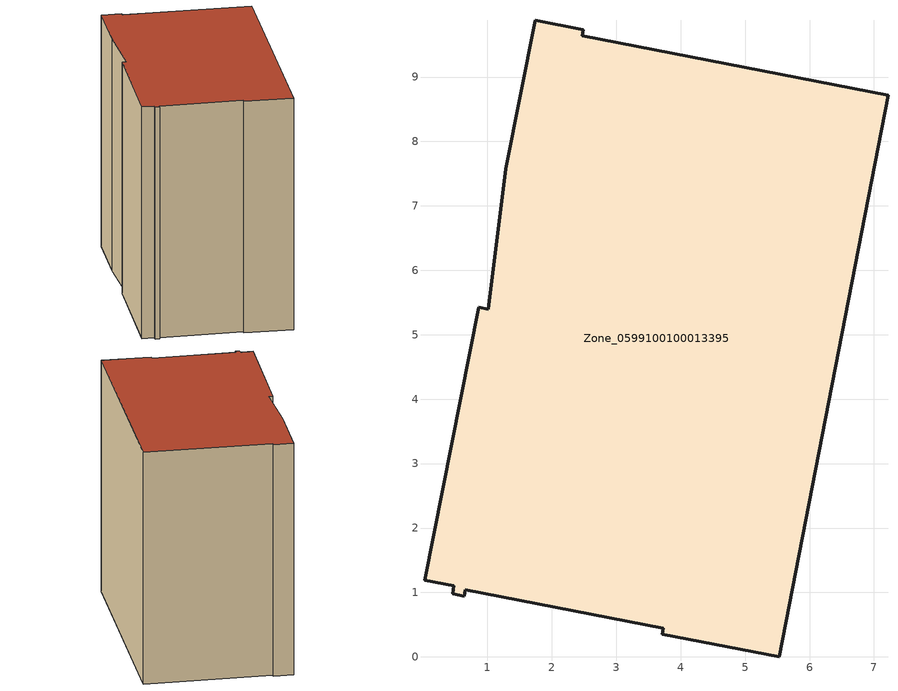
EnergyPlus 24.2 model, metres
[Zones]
Zone_0599100100013395
 floor ground (C_G): 1.02,5.4 1.29,7.57 1.75,9.88 2.49,9.74 2.47,9.64 7.22,8.72 5.53,0 3.71,0.35 3.73,0.45 0.66,1.04 0.64,0.94 0.47,0.98 0.48,1.1 0.02,1.19 0.86,5.43 z0
 wall outside (C_F): 2.47,9.64 2.49,9.74 1.75,9.88 1.29,7.57 1.02,5.4 0.86,5.43 0.02,1.19 0.48,1.1 0.47,0.98 0.64,0.94 0.66,1.04 3.73,0.45 3.71,0.35 5.53,0 7.22,8.72 2.47,9.64 z0:9.23
 roof outside (C_R): 0.86,5.43 0.02,1.19 0.48,1.1 0.47,0.98 0.64,0.94 0.66,1.04 3.73,0.45 3.71,0.35 5.53,0 7.22,8.72 2.47,9.64 2.49,9.74 1.75,9.88 1.29,7.57 1.02,5.4 z9.23
[BUILDING]
Pand.0599100100013395: North Axis=0; Terrain=City; Loads Convergence Tolerance Value=0.04; Temperature Convergence Tolerance Value=0.4; Solar Distribution=FullExterior; Maximum Number of Warmup Days=25; Minimum Number of Warmup Days=1
[Site:Location]
Rotterdam.The.Hague.AP_ZH_NLD Design_Conditions: Latitude=51.96; Longitude=4.45; Time Zone=1; Elevation=-4.5
[SITE:GROUNDTEMPERATURE:BUILDINGSURFACE]
18, 18, 18, 18, 18, 18, 18, 18, 18, 18, 18, 18
[MATERIAL] Thermal Absorptance=0.9; Solar Absorptance=0.7; Visible Absorptance=0.7
Name | Roughness | Thickness | Conductivity | Density | Specific Heat
G.TC.2015-2018 | MediumSmooth | 0.15 | 0.0428571 | 540 | 1210
F.TC.2015-2018 | Rough | 0.3 | 0.0666667 | 1920 | 840
R.TC.2015-2018 | MediumRough | 0.2 | 0.0333333 | 1500 | 1000
[CONSTRUCTION]
C_G: G.TC.2015-2018
C_F: F.TC.2015-2018
C_R: R.TC.2015-2018
[ZONE]
Zone_0599100100013395: Type=1; Multiplier=1; Ceiling Height=Autocalculate; Volume=Autocalculate; Floor Area=autocalculate; Part of Total Floor Area=Yes
[ZONEINFILTRATION:DESIGNFLOWRATE]
Infil_Zone_0599100100013395: Zone or ZoneList or Space or SpaceList=Zone_0599100100013395; Schedule=AlwaysOn; Design Flow Rate Calculation Method=Flow/Area; Flow Rate per Floor Area=0.0015; Constant Term Coefficient=1; Temperature Term Coefficient=0; Velocity Term Coefficient=0; Velocity Squared Term Coefficient=0
[HVACTEMPLATE:ZONE:IDEALLOADSAIRSYSTEM]
Zone_0599100100013395: Maximum Heating Supply Air Temperature=50; Minimum Cooling Supply Air Temperature=13; Maximum Heating Supply Air Humidity Ratio=0.0156; Minimum Cooling Supply Air Humidity Ratio=0.0077; Heating Limit=NoLimit; Cooling Limit=NoLimit; Dehumidification Control Type=ConstantSensibleHeatRatio; Cooling Sensible Heat Ratio=0.7; Dehumidification Setpoint=60; Humidification Control Type=None; Humidification Setpoint=30; Outdoor Air Method=None; Outdoor Air Flow Rate per Person=0.00944; Outdoor Air Flow Rate per Zone Floor Area=0; Outdoor Air Flow Rate per Zone=0; Demand Controlled Ventilation Type=None; Outdoor Air Economizer Type=NoEconomizer; Heat Recovery Type=None; Sensible Heat Recovery Effectiveness=0.7; Latent Heat Recovery Effectiveness=0.65
[ZONECONTROL:THERMOSTAT]
ThermostatControl_Zone_0599100100013395: Zone or ZoneList=Zone_0599100100013395; Control Type Schedule=DualSetpointControlType; Control 1=Thermostat_Zone_0599100100013395; Temperature Difference Between Cutout And Setpoint=0
[THERMOSTATSETPOINT:DUALSETPOINT]
Thermostat_Zone_0599100100013395: Heating Setpoint Temperature Schedule=HeatingSetpoint_Zone_0599100100013395; Cooling Setpoint Temperature Schedule=CoolingSetpoint_Zone_0599100100013395
[SCHEDULE:COMPACT]
HeatingSetpoint_Zone_0599100100013395: Through: 12/31, For: AllDays, Until: 24:00, 21
CoolingSetpoint_Zone_0599100100013395: Through: 12/31, For: AllDays, Until: 24:00, 24
DualSetpointControlType: Through: 12/31, For: AllDays, Until: 24:00, 4
AlwaysOn: Through: 12/31, For: AllDays, Until: 24:00, 1
